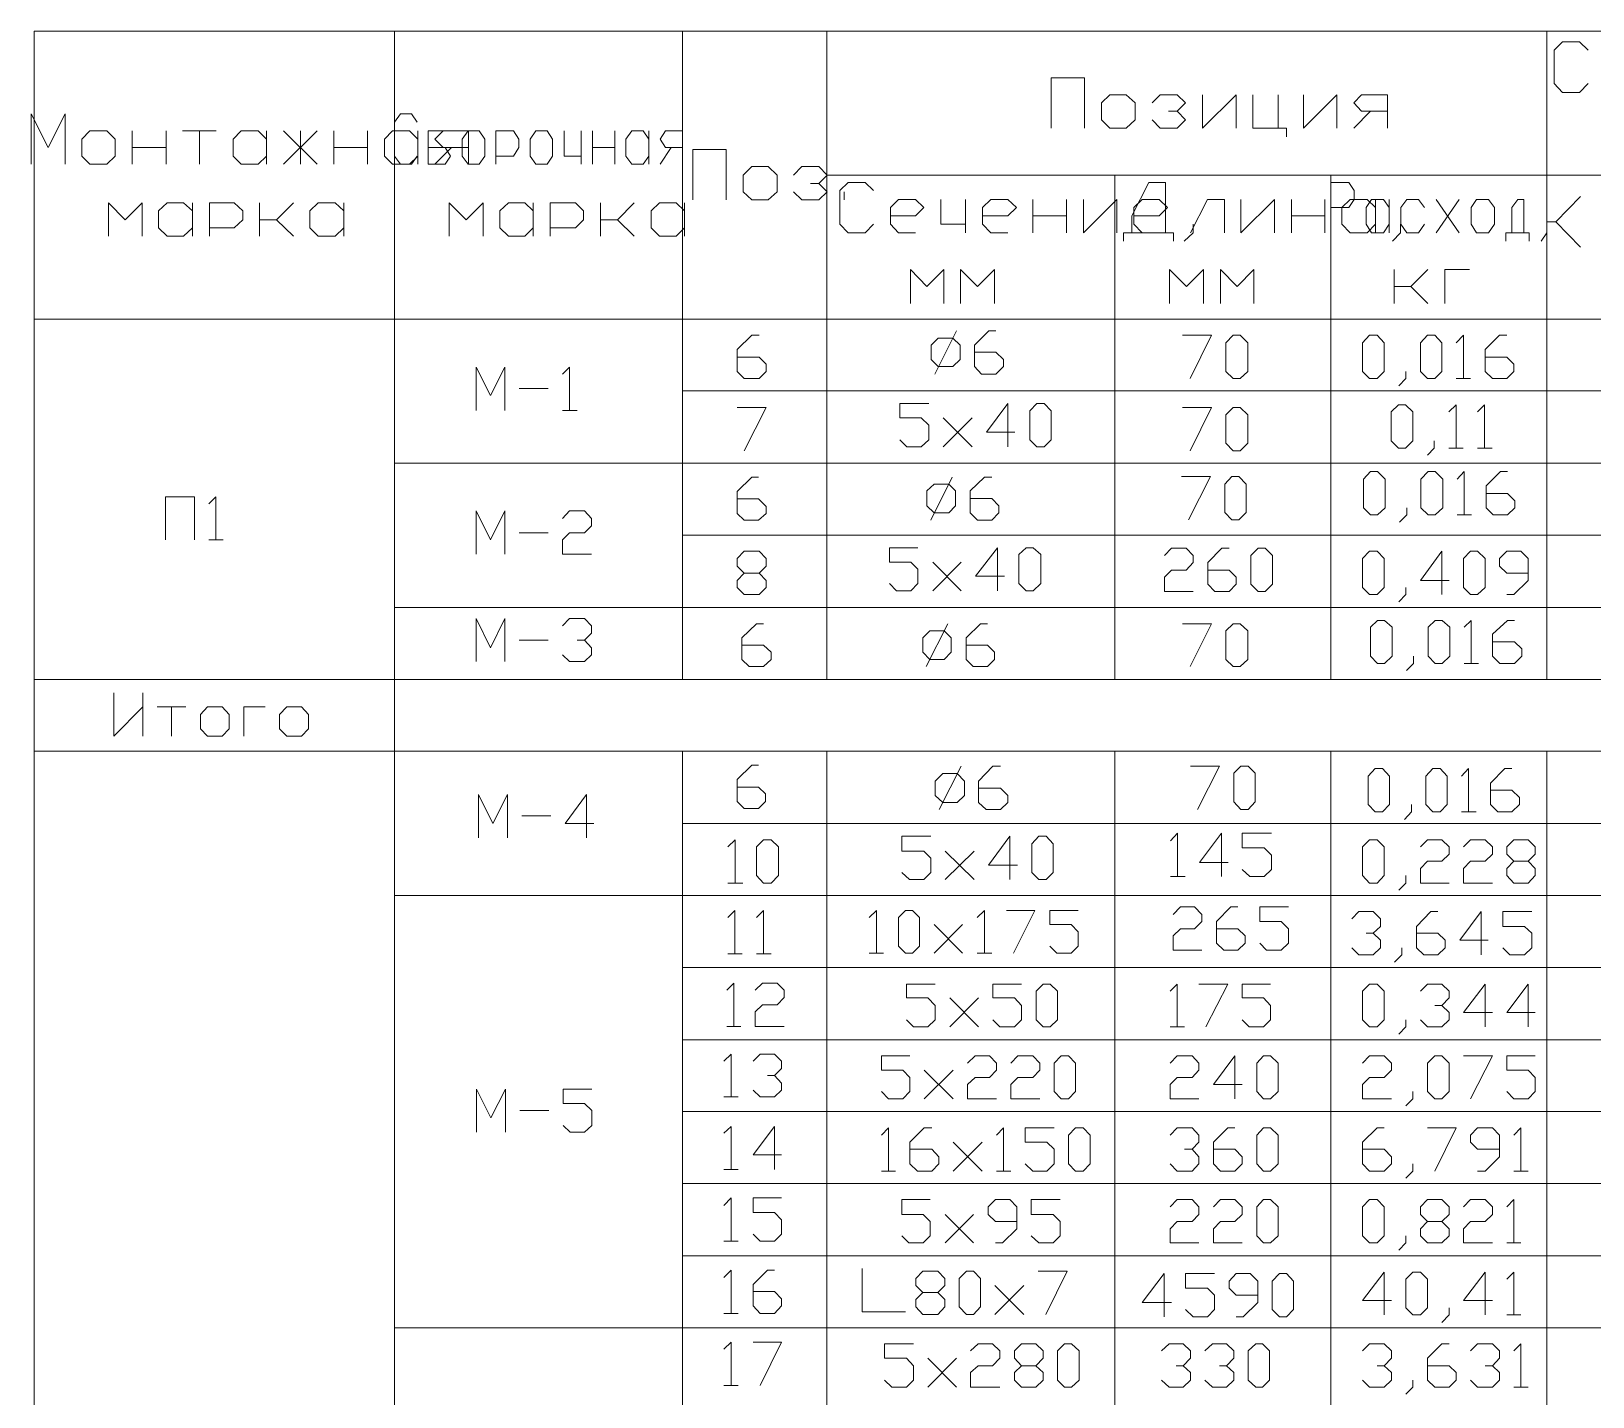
# Model space of a CAD drawing. Header units: millimetres. Extents: x -258556 to -95372, y 16759 to 83874.
# Drawn here: x -128348.5 to -128240.5, y 41620.8 to 41715.2 of the extents above; entities that cross this region are included whole.
import ezdxf

# ---------------------------------------------------------------- set-up
doc = ezdxf.new("R2010")
doc.units = ezdxf.units.MM
doc.header["$LTSCALE"] = 0.5

msp = doc.modelspace()

# ---------------------------------------------------------------- linework, layer by layer
at = {"color": 7, "linetype": 'Continuous', "lineweight": 18, "true_color": 0x000007}
for points in [[(-128348.34, 41715.219), (-128158.963, 41715.219), (-128158.963, 41715.219)], [(-128348.34, 41715.219), (-128348.34, 41525.877), (-128348.34, 41525.877)], [(-128323.42, 41715.219), (-128323.42, 41525.877), (-128323.42, 41525.877)], [(-128303.491, 41715.219), (-128303.491, 41670.37), (-128303.491, 41670.37)], [(-128293.509, 41715.219), (-128293.509, 41670.37), (-128293.509, 41670.37)], [(-128243.704, 41715.219), (-128243.704, 41670.37), (-128243.704, 41670.37)], [(-128293.509, 41705.272), (-128183.883, 41705.272), (-128183.883, 41705.272)], [(-128273.58, 41705.272), (-128273.58, 41670.37), (-128273.58, 41670.37)], [(-128258.642, 41705.272), (-128258.642, 41670.37), (-128258.642, 41670.37)], [(-128348.34, 41695.29), (-128158.963, 41695.29), (-128158.963, 41695.29)], [(-128303.491, 41690.334), (-128213.794, 41690.334), (-128213.794, 41690.334)], [(-128323.42, 41685.343), (-128158.963, 41685.343), (-128158.963, 41685.343)], [(-128303.491, 41680.352), (-128213.794, 41680.352), (-128213.794, 41680.352)], [(-128323.42, 41675.361), (-128158.963, 41675.361), (-128158.963, 41675.361)], [(-128348.34, 41670.37), (-128158.963, 41670.37), (-128158.963, 41670.37)], [(-128348.34, 41665.414), (-128158.963, 41665.414), (-128158.963, 41665.414)], [(-128303.491, 41665.414), (-128303.491, 41530.868), (-128303.491, 41530.868)], [(-128293.509, 41665.414), (-128293.509, 41530.868), (-128293.509, 41530.868)], [(-128273.58, 41665.414), (-128273.58, 41530.868), (-128273.58, 41530.868)], [(-128258.642, 41665.414), (-128258.642, 41530.868), (-128258.642, 41530.868)], [(-128243.704, 41665.414), (-128243.704, 41530.868), (-128243.704, 41530.868)], [(-128303.491, 41660.423), (-128213.794, 41660.423), (-128213.794, 41660.423)], [(-128323.42, 41655.432), (-128158.963, 41655.432), (-128158.963, 41655.432)], [(-128303.491, 41650.441), (-128213.794, 41650.441), (-128213.794, 41650.441)], [(-128303.491, 41645.451), (-128213.794, 41645.451), (-128213.794, 41645.451)], [(-128303.491, 41640.494), (-128213.794, 41640.494), (-128213.794, 41640.494)], [(-128303.491, 41635.503), (-128213.794, 41635.503), (-128213.794, 41635.503)], [(-128303.491, 41630.513), (-128213.794, 41630.513), (-128213.794, 41630.513)], [(-128323.42, 41625.522), (-128158.963, 41625.522), (-128158.963, 41625.522)]]:
    msp.add_lwpolyline(points, dxfattribs=at)
at = {"color": 7, "linetype": 'Continuous', "lineweight": 5, "true_color": 0x000007}
for points in [[(-128240.847, 41711.605), (-128241.432, 41710.985), (-128242.603, 41710.985), (-128243.188, 41711.605), (-128243.188, 41713.911), (-128242.603, 41714.496), (-128241.432, 41714.496), (-128240.847, 41713.911)], [(-128277.986, 41708.507), (-128277.986, 41711.984), (-128275.68, 41711.984), (-128275.68, 41708.507)], [(-128270.999, 41710.263), (-128270.448, 41710.813), (-128269.278, 41710.813), (-128268.693, 41710.263), (-128269.278, 41709.678), (-128269.863, 41709.678), (-128269.278, 41709.678), (-128268.693, 41709.092), (-128269.278, 41708.507), (-128270.448, 41708.507), (-128270.999, 41709.092)], [(-128267.523, 41710.813), (-128267.523, 41708.507), (-128265.182, 41710.813), (-128265.182, 41708.507)], [(-128264.046, 41710.813), (-128264.046, 41708.507), (-128262.291, 41708.507), (-128262.291, 41710.813), (-128262.291, 41708.507), (-128261.706, 41708.507), (-128261.706, 41707.922)], [(-128260.535, 41710.813), (-128260.535, 41708.507), (-128258.229, 41710.813), (-128258.229, 41708.507)], [(-128257.059, 41708.507), (-128255.889, 41709.678), (-128256.508, 41709.678), (-128257.059, 41710.263), (-128256.508, 41710.813), (-128254.718, 41710.813), (-128254.718, 41709.678), (-128255.889, 41709.678), (-128254.718, 41709.678), (-128254.718, 41708.507)], [(-128348.546, 41706.029), (-128348.546, 41709.505), (-128347.376, 41707.165), (-128346.206, 41709.505), (-128346.206, 41706.029)], [(-128321.837, 41706.58), (-128322.25, 41706.029), (-128323.007, 41706.029), (-128323.42, 41706.58), (-128323.42, 41708.92), (-128323.007, 41709.505), (-128322.25, 41709.505), (-128321.837, 41708.92)], [(-128341.559, 41706.029), (-128341.559, 41708.335), (-128341.559, 41707.165), (-128339.218, 41707.165), (-128339.218, 41708.335), (-128339.218, 41706.029)], [(-128336.912, 41706.029), (-128336.912, 41708.335), (-128338.083, 41708.335), (-128335.742, 41708.335)], [(-128331.095, 41706.029), (-128328.755, 41708.335), (-128328.755, 41708.335)], [(-128331.095, 41708.335), (-128328.755, 41706.029), (-128328.755, 41706.029)], [(-128329.925, 41706.029), (-128329.925, 41708.335), (-128329.925, 41708.335)], [(-128327.619, 41706.029), (-128327.619, 41708.335), (-128327.619, 41707.165), (-128325.279, 41707.165), (-128325.279, 41708.335), (-128325.279, 41706.029)], [(-128319.909, 41708.335), (-128321.079, 41708.335), (-128321.079, 41706.029), (-128319.909, 41706.029), (-128319.53, 41706.58), (-128319.909, 41707.165), (-128321.079, 41707.165)], [(-128320.632, 41706.029), (-128319.462, 41707.165), (-128320.047, 41707.165), (-128320.632, 41707.75), (-128320.047, 41708.335), (-128318.291, 41708.335), (-128318.291, 41707.165), (-128319.462, 41707.165), (-128318.291, 41707.165), (-128318.291, 41706.029)], [(-128316.398, 41706.029), (-128316.398, 41708.335), (-128315.194, 41708.335), (-128314.815, 41707.75), (-128314.815, 41707.165), (-128315.194, 41706.58), (-128316.398, 41706.58)], [(-128311.683, 41708.335), (-128311.683, 41706.58), (-128310.513, 41706.58), (-128310.513, 41708.335), (-128310.513, 41706.029)], [(-128309.721, 41706.029), (-128309.721, 41708.335), (-128309.721, 41707.165), (-128308.172, 41707.165), (-128308.172, 41708.335), (-128308.172, 41706.029)], [(-128305.04, 41706.029), (-128304.283, 41707.165), (-128304.661, 41707.165), (-128305.04, 41707.75), (-128304.661, 41708.335), (-128303.491, 41708.335), (-128303.491, 41707.165), (-128304.283, 41707.165), (-128303.491, 41707.165), (-128303.491, 41706.029)], [(-128302.768, 41703.551), (-128302.768, 41707.027), (-128300.462, 41707.027), (-128300.462, 41703.551)], [(-128295.815, 41705.272), (-128295.23, 41705.857), (-128294.06, 41705.857), (-128293.475, 41705.272), (-128294.06, 41704.687), (-128294.645, 41704.687), (-128294.06, 41704.687), (-128293.475, 41704.102), (-128294.06, 41703.551), (-128295.23, 41703.551), (-128295.815, 41704.102)], [(-128290.274, 41701.864), (-128290.859, 41701.279), (-128292.029, 41701.279), (-128292.614, 41701.864), (-128292.614, 41704.205), (-128292.029, 41704.756), (-128290.859, 41704.756), (-128290.274, 41704.205)], [(-128272.995, 41700.694), (-128272.995, 41701.279), (-128270.07, 41701.279), (-128270.07, 41704.756), (-128271.24, 41704.756), (-128272.41, 41702.449), (-128272.41, 41701.279), (-128269.519, 41701.279), (-128269.519, 41700.694)], [(-128258.642, 41701.279), (-128258.642, 41704.756), (-128257.403, 41704.756), (-128257.025, 41704.205), (-128257.025, 41703.585), (-128257.403, 41703.035), (-128258.642, 41703.035)], [(-128292.305, 41703.551), (-128292.305, 41704.102), (-128292.305, 41704.102)], [(-128289.104, 41702.449), (-128287.383, 41702.449), (-128286.797, 41703.035), (-128287.383, 41703.585), (-128288.553, 41703.585), (-128289.104, 41703.035), (-128289.104, 41701.864), (-128288.553, 41701.279), (-128287.383, 41701.279)], [(-128285.627, 41703.585), (-128285.627, 41701.864), (-128283.906, 41701.864), (-128283.906, 41703.585), (-128283.906, 41701.279)], [(-128282.736, 41702.449), (-128280.981, 41702.449), (-128280.395, 41703.035), (-128280.981, 41703.585), (-128282.151, 41703.585), (-128282.736, 41703.035), (-128282.736, 41701.864), (-128282.151, 41701.279), (-128280.981, 41701.279)], [(-128279.26, 41701.279), (-128279.26, 41703.585), (-128279.26, 41702.449), (-128276.919, 41702.449), (-128276.919, 41703.585), (-128276.919, 41701.279)], [(-128275.749, 41703.585), (-128275.749, 41701.279), (-128273.443, 41703.585), (-128273.443, 41701.279)], [(-128272.272, 41702.449), (-128270.517, 41702.449), (-128269.932, 41703.035), (-128270.517, 41703.585), (-128271.687, 41703.585), (-128272.272, 41703.035), (-128272.272, 41701.864), (-128271.687, 41701.279), (-128270.517, 41701.279)], [(-128268.349, 41701.279), (-128267.178, 41703.585), (-128266.008, 41703.585), (-128266.008, 41701.279)], [(-128264.872, 41703.585), (-128264.872, 41701.279), (-128262.532, 41703.585), (-128262.532, 41701.279)], [(-128261.361, 41701.279), (-128261.361, 41703.585), (-128261.361, 41702.449), (-128259.055, 41702.449), (-128259.055, 41703.585), (-128259.055, 41701.279)], [(-128252.171, 41701.864), (-128252.584, 41701.279), (-128253.376, 41701.279), (-128253.789, 41701.864), (-128253.789, 41703.035), (-128253.376, 41703.585), (-128252.584, 41703.585), (-128252.171, 41703.035)], [(-128251.345, 41701.279), (-128249.762, 41703.585), (-128249.762, 41703.585)], [(-128251.345, 41703.585), (-128249.762, 41701.279), (-128249.762, 41701.279)], [(-128246.527, 41700.694), (-128246.527, 41701.279), (-128246.114, 41701.279), (-128246.114, 41703.035), (-128245.701, 41703.585), (-128245.287, 41703.585), (-128245.287, 41701.279), (-128246.114, 41701.279), (-128244.909, 41701.279), (-128244.909, 41700.694)], [(-128243.704, 41700.281), (-128243.704, 41703.792), (-128243.704, 41703.792)], [(-128241.364, 41703.792), (-128243.085, 41702.036), (-128243.704, 41702.036)], [(-128343.211, 41701.038), (-128343.211, 41703.344), (-128342.041, 41702.174), (-128340.871, 41703.344), (-128340.871, 41701.038)], [(-128336.224, 41701.038), (-128336.224, 41703.344), (-128334.503, 41703.344), (-128333.918, 41702.794), (-128333.918, 41702.174), (-128334.503, 41701.623), (-128336.224, 41701.623)], [(-128332.748, 41701.038), (-128332.748, 41703.344), (-128332.748, 41702.174), (-128331.577, 41702.174), (-128330.407, 41703.344), (-128331.577, 41702.174), (-128330.407, 41701.038)], [(-128319.634, 41701.038), (-128319.634, 41703.344), (-128318.463, 41702.174), (-128317.293, 41703.344), (-128317.293, 41701.038)], [(-128312.647, 41701.038), (-128312.647, 41703.344), (-128310.891, 41703.344), (-128310.34, 41702.794), (-128310.34, 41702.174), (-128310.891, 41701.623), (-128312.647, 41701.623)], [(-128309.17, 41701.038), (-128309.17, 41703.344), (-128309.17, 41702.174), (-128308, 41702.174), (-128306.83, 41703.344), (-128308, 41702.174), (-128306.83, 41701.038)], [(-128268.176, 41701.864), (-128268.176, 41701.279), (-128268.796, 41700.694)], [(-128253.824, 41701.864), (-128253.824, 41701.279), (-128254.374, 41700.694)], [(-128243.704, 41701.864), (-128243.704, 41701.279), (-128244.083, 41700.694)], [(-128243.085, 41702.036), (-128241.364, 41700.281), (-128241.364, 41700.281)], [(-128287.727, 41696.392), (-128287.727, 41698.732), (-128286.591, 41697.562), (-128285.421, 41698.732), (-128285.421, 41696.392)], [(-128284.25, 41696.392), (-128284.25, 41698.732), (-128283.08, 41697.562), (-128281.91, 41698.732), (-128281.91, 41696.392)], [(-128269.794, 41696.392), (-128269.794, 41698.732), (-128268.624, 41697.562), (-128267.454, 41698.732), (-128267.454, 41696.392)], [(-128266.283, 41696.392), (-128266.283, 41698.732), (-128265.113, 41697.562), (-128263.977, 41698.732), (-128263.977, 41696.392)], [(-128254.271, 41696.392), (-128254.271, 41698.732), (-128254.271, 41697.562), (-128253.101, 41697.562), (-128251.93, 41698.732), (-128253.101, 41697.562), (-128251.93, 41696.392)], [(-128250.76, 41696.392), (-128250.76, 41698.732), (-128249.039, 41698.732)], [(-128299.705, 41692.674), (-128298.19, 41692.674), (-128297.708, 41692.192), (-128297.708, 41691.676), (-128298.19, 41691.194), (-128299.223, 41691.194), (-128299.705, 41691.676), (-128299.705, 41693.191), (-128298.707, 41694.189), (-128298.19, 41694.189)], [(-128286.04, 41691.504), (-128284.526, 41694.499), (-128284.526, 41694.499)], [(-128283.287, 41693.018), (-128281.807, 41693.018), (-128281.29, 41692.502), (-128281.29, 41692.02), (-128281.807, 41691.504), (-128282.805, 41691.504), (-128283.287, 41692.02), (-128283.287, 41693.5), (-128282.289, 41694.499), (-128281.807, 41694.499)], [(-128268.899, 41694.189), (-128266.903, 41694.189), (-128268.383, 41691.194)], [(-128249.969, 41693.672), (-128249.452, 41694.189), (-128249.452, 41691.194)], [(-128247.972, 41692.674), (-128246.458, 41692.674), (-128245.976, 41692.192), (-128245.976, 41691.676), (-128246.458, 41691.194), (-128247.456, 41691.194), (-128247.972, 41691.676), (-128247.972, 41693.191), (-128246.974, 41694.189), (-128246.458, 41694.189)], [(-128317.775, 41688.991), (-128317.775, 41691.986), (-128316.777, 41690.024), (-128315.779, 41691.986), (-128315.779, 41688.991)], [(-128311.786, 41691.504), (-128311.304, 41691.986), (-128311.304, 41688.991)], [(-128253.445, 41691.676), (-128253.445, 41691.194), (-128253.927, 41690.678)], [(-128314.781, 41690.506), (-128312.784, 41690.506), (-128312.784, 41690.506)], [(-128249.969, 41691.194), (-128248.97, 41691.194), (-128248.97, 41691.194)], [(-128288.45, 41686.961), (-128287.968, 41686.479), (-128286.97, 41686.479), (-128286.453, 41686.961), (-128286.453, 41687.959), (-128286.97, 41688.475), (-128288.45, 41688.475), (-128288.45, 41689.473), (-128286.453, 41689.473)], [(-128280.499, 41687.477), (-128282.461, 41687.477), (-128280.981, 41689.473), (-128280.981, 41686.479)], [(-128250.485, 41688.888), (-128249.969, 41689.37), (-128249.969, 41686.375)], [(-128248.489, 41688.888), (-128248.007, 41689.37), (-128248.007, 41686.375)], [(-128311.786, 41688.991), (-128310.788, 41688.991), (-128310.788, 41688.991)], [(-128299.705, 41689.198), (-128297.708, 41689.198), (-128299.223, 41686.203)], [(-128285.455, 41686.479), (-128283.459, 41688.475), (-128283.459, 41688.475)], [(-128285.455, 41688.475), (-128283.459, 41686.479), (-128283.459, 41686.479)], [(-128268.899, 41689.198), (-128266.903, 41689.198), (-128268.383, 41686.203)], [(-128251.483, 41686.892), (-128251.483, 41686.375), (-128251.965, 41685.894)], [(-128250.485, 41686.375), (-128249.487, 41686.375), (-128249.487, 41686.375)], [(-128248.489, 41686.375), (-128247.49, 41686.375), (-128247.49, 41686.375)], [(-128299.705, 41682.865), (-128298.225, 41682.865), (-128297.708, 41682.348), (-128297.708, 41681.867), (-128298.225, 41681.385), (-128299.223, 41681.385), (-128299.705, 41681.867), (-128299.705, 41683.381), (-128298.707, 41684.379), (-128298.225, 41684.379)], [(-128286.316, 41681.385), (-128284.836, 41684.379), (-128284.836, 41684.379)], [(-128283.596, 41682.899), (-128282.082, 41682.899), (-128281.6, 41682.383), (-128281.6, 41681.901), (-128282.082, 41681.385), (-128283.08, 41681.385), (-128283.596, 41681.901), (-128283.596, 41683.415), (-128282.598, 41684.379), (-128282.082, 41684.379)], [(-128268.968, 41684.414), (-128266.972, 41684.414), (-128268.486, 41681.419)], [(-128249.9, 41684.241), (-128249.418, 41684.758), (-128249.418, 41681.763)], [(-128247.903, 41683.243), (-128246.423, 41683.243), (-128245.907, 41682.727), (-128245.907, 41682.245), (-128246.423, 41681.763), (-128247.422, 41681.763), (-128247.903, 41682.245), (-128247.903, 41683.76), (-128246.905, 41684.758), (-128246.423, 41684.758)], [(-128339.253, 41680.042), (-128339.253, 41683.002), (-128337.257, 41683.002), (-128337.257, 41680.042)], [(-128336.258, 41682.52), (-128335.777, 41683.002), (-128335.777, 41680.042)], [(-128317.775, 41679.044), (-128317.775, 41682.039), (-128316.777, 41680.042), (-128315.779, 41682.039), (-128315.779, 41679.044)], [(-128311.786, 41681.522), (-128311.304, 41682.039), (-128310.272, 41682.039), (-128309.79, 41681.522), (-128309.79, 41681.006), (-128310.272, 41680.524), (-128311.304, 41680.524), (-128311.786, 41680.042), (-128311.786, 41679.044), (-128309.79, 41679.044)], [(-128253.376, 41682.245), (-128253.376, 41681.763), (-128253.892, 41681.247)], [(-128249.9, 41681.763), (-128248.902, 41681.763), (-128248.902, 41681.763)], [(-128336.258, 41680.042), (-128335.26, 41680.042), (-128335.26, 41680.042)], [(-128314.781, 41680.524), (-128312.784, 41680.524), (-128312.784, 41680.524)], [(-128298.19, 41677.736), (-128297.708, 41677.22), (-128297.708, 41676.738), (-128298.19, 41676.256), (-128299.223, 41676.256), (-128299.705, 41676.738), (-128299.705, 41677.22), (-128299.223, 41677.736), (-128298.19, 41677.736), (-128297.708, 41678.218), (-128297.708, 41678.734), (-128298.19, 41679.251), (-128299.223, 41679.251), (-128299.705, 41678.734), (-128299.705, 41678.218), (-128299.223, 41677.736)], [(-128289.172, 41677.013), (-128288.691, 41676.497), (-128287.692, 41676.497), (-128287.211, 41677.013), (-128287.211, 41678.012), (-128287.692, 41678.493), (-128289.172, 41678.493), (-128289.172, 41679.492), (-128287.211, 41679.492)], [(-128281.222, 41677.53), (-128283.218, 41677.53), (-128281.703, 41679.492), (-128281.703, 41676.497)], [(-128270.138, 41678.941), (-128269.657, 41679.457), (-128268.658, 41679.457), (-128268.176, 41678.941), (-128268.176, 41678.459), (-128268.658, 41677.943), (-128269.657, 41677.943), (-128270.138, 41677.461), (-128270.138, 41676.463), (-128268.176, 41676.463)], [(-128267.144, 41677.943), (-128265.664, 41677.943), (-128265.182, 41677.461), (-128265.182, 41676.979), (-128265.664, 41676.463), (-128266.662, 41676.463), (-128267.144, 41676.979), (-128267.144, 41678.459), (-128266.18, 41679.457), (-128265.664, 41679.457)], [(-128250.45, 41677.22), (-128252.447, 41677.22), (-128250.967, 41679.251), (-128250.967, 41676.256)], [(-128246.458, 41676.256), (-128245.976, 41676.256), (-128244.978, 41677.22), (-128244.978, 41678.734), (-128245.494, 41679.251), (-128246.458, 41679.251), (-128246.974, 41678.734), (-128246.974, 41678.218), (-128246.458, 41677.736), (-128244.978, 41677.736)], [(-128286.178, 41676.497), (-128284.216, 41678.493), (-128284.216, 41678.493)], [(-128286.178, 41678.493), (-128284.216, 41676.497), (-128284.216, 41676.497)], [(-128253.445, 41676.738), (-128253.445, 41676.256), (-128253.927, 41675.74)], [(-128317.775, 41671.609), (-128317.775, 41674.604), (-128316.777, 41672.573), (-128315.779, 41674.604), (-128315.779, 41671.609)], [(-128311.786, 41674.088), (-128311.304, 41674.604), (-128310.272, 41674.604), (-128309.79, 41674.088), (-128309.79, 41673.571), (-128310.272, 41673.09), (-128310.788, 41673.09)], [(-128299.395, 41672.745), (-128297.881, 41672.745), (-128297.364, 41672.263), (-128297.364, 41671.747), (-128297.881, 41671.265), (-128298.879, 41671.265), (-128299.395, 41671.747), (-128299.395, 41673.262), (-128298.362, 41674.225), (-128297.881, 41674.225)], [(-128286.625, 41671.265), (-128285.145, 41674.225), (-128285.145, 41674.225)], [(-128283.872, 41672.745), (-128282.392, 41672.745), (-128281.91, 41672.263), (-128281.91, 41671.747), (-128282.392, 41671.265), (-128283.39, 41671.265), (-128283.872, 41671.747), (-128283.872, 41673.262), (-128282.874, 41674.225), (-128282.392, 41674.225)], [(-128268.899, 41674.225), (-128266.903, 41674.225), (-128268.383, 41671.265)], [(-128249.418, 41673.984), (-128248.936, 41674.466), (-128248.936, 41671.472)], [(-128247.456, 41672.986), (-128245.941, 41672.986), (-128245.425, 41672.504), (-128245.425, 41671.988), (-128245.941, 41671.472), (-128246.94, 41671.472), (-128247.456, 41671.988), (-128247.456, 41673.503), (-128246.423, 41674.466), (-128245.941, 41674.466)], [(-128314.781, 41673.09), (-128312.784, 41673.09), (-128312.784, 41673.09)], [(-128310.272, 41673.09), (-128309.79, 41672.573), (-128309.79, 41672.091), (-128310.272, 41671.609), (-128311.304, 41671.609), (-128311.786, 41672.091)], [(-128252.929, 41671.988), (-128252.929, 41671.472), (-128253.411, 41670.99)], [(-128249.418, 41671.472), (-128248.42, 41671.472), (-128248.42, 41671.472)], [(-128342.833, 41669.441), (-128342.833, 41666.447), (-128340.836, 41668.477), (-128340.836, 41666.447), (-128340.836, 41669.441)], [(-128338.84, 41666.447), (-128338.84, 41668.477), (-128339.838, 41668.477), (-128337.842, 41668.477)], [(-128333.849, 41666.447), (-128333.849, 41668.477), (-128332.369, 41668.477)], [(-128299.705, 41662.936), (-128298.225, 41662.936), (-128297.743, 41662.454), (-128297.743, 41661.938), (-128298.225, 41661.456), (-128299.223, 41661.456), (-128299.705, 41661.938), (-128299.705, 41663.452), (-128298.707, 41664.45), (-128298.225, 41664.45)], [(-128285.73, 41661.387), (-128284.216, 41664.381), (-128284.216, 41664.381)], [(-128283.011, 41662.867), (-128281.497, 41662.867), (-128280.981, 41662.351), (-128280.981, 41661.869), (-128281.497, 41661.387), (-128282.495, 41661.387), (-128283.011, 41661.869), (-128283.011, 41663.349), (-128282.013, 41664.381), (-128281.497, 41664.381)], [(-128268.349, 41664.381), (-128266.352, 41664.381), (-128267.867, 41661.387)], [(-128249.59, 41663.693), (-128249.108, 41664.209), (-128249.108, 41661.215)], [(-128247.594, 41662.729), (-128246.114, 41662.729), (-128245.597, 41662.213), (-128245.597, 41661.731), (-128246.114, 41661.215), (-128247.077, 41661.215), (-128247.594, 41661.731), (-128247.594, 41663.211), (-128246.595, 41664.209), (-128246.114, 41664.209)], [(-128317.603, 41659.425), (-128317.603, 41662.419), (-128316.605, 41660.423), (-128315.607, 41662.419), (-128315.607, 41659.425)], [(-128309.618, 41660.423), (-128311.614, 41660.423), (-128310.134, 41662.419), (-128310.134, 41659.425)], [(-128253.066, 41661.731), (-128253.066, 41661.215), (-128253.548, 41660.698)], [(-128314.608, 41660.939), (-128312.612, 41660.939), (-128312.612, 41660.939)], [(-128249.59, 41661.215), (-128248.592, 41661.215), (-128248.592, 41661.215)], [(-128300.359, 41658.805), (-128299.842, 41659.287), (-128299.842, 41656.293)], [(-128288.312, 41657.016), (-128287.796, 41656.534), (-128286.797, 41656.534), (-128286.316, 41657.016), (-128286.316, 41658.014), (-128286.797, 41658.496), (-128288.312, 41658.496), (-128288.312, 41659.528), (-128286.316, 41659.528)], [(-128280.327, 41657.532), (-128282.323, 41657.532), (-128280.843, 41659.528), (-128280.843, 41656.534)], [(-128269.725, 41659.218), (-128269.244, 41659.735), (-128269.244, 41656.74)], [(-128265.733, 41657.704), (-128267.729, 41657.704), (-128266.215, 41659.735), (-128266.215, 41656.74)], [(-128264.769, 41657.222), (-128264.253, 41656.74), (-128263.255, 41656.74), (-128262.738, 41657.222), (-128262.738, 41658.22), (-128263.255, 41658.737), (-128264.769, 41658.737), (-128264.769, 41659.735), (-128262.738, 41659.735)], [(-128252.447, 41658.805), (-128251.965, 41659.287), (-128250.967, 41659.287), (-128250.45, 41658.805), (-128250.45, 41658.289), (-128250.967, 41657.807), (-128251.965, 41657.807), (-128252.447, 41657.291), (-128252.447, 41656.293), (-128250.45, 41656.293)], [(-128249.452, 41658.805), (-128248.97, 41659.287), (-128247.972, 41659.287), (-128247.456, 41658.805), (-128247.456, 41658.289), (-128247.972, 41657.807), (-128248.97, 41657.807), (-128249.452, 41657.291), (-128249.452, 41656.293), (-128247.456, 41656.293)], [(-128244.978, 41657.807), (-128244.496, 41657.291), (-128244.496, 41656.809), (-128244.978, 41656.293), (-128245.976, 41656.293), (-128246.458, 41656.809), (-128246.458, 41657.291), (-128245.976, 41657.807), (-128244.978, 41657.807), (-128244.496, 41658.289), (-128244.496, 41658.805), (-128244.978, 41659.287), (-128245.976, 41659.287), (-128246.458, 41658.805), (-128246.458, 41658.289), (-128245.976, 41657.807)], [(-128285.317, 41656.534), (-128283.321, 41658.496), (-128283.321, 41658.496)], [(-128285.317, 41658.496), (-128283.321, 41656.534), (-128283.321, 41656.534)], [(-128300.359, 41656.293), (-128299.326, 41656.293), (-128299.326, 41656.293)], [(-128269.725, 41656.74), (-128268.727, 41656.74), (-128268.727, 41656.74)], [(-128253.445, 41656.809), (-128253.445, 41656.293), (-128253.927, 41655.811)], [(-128300.359, 41653.918), (-128299.877, 41654.4), (-128299.877, 41651.405)], [(-128298.362, 41653.918), (-128297.881, 41654.4), (-128297.881, 41651.405)], [(-128290.584, 41653.918), (-128290.067, 41654.4), (-128290.067, 41651.44)], [(-128283.115, 41653.918), (-128282.598, 41654.4), (-128282.598, 41651.44)], [(-128281.084, 41654.4), (-128279.122, 41654.4), (-128280.602, 41651.44)], [(-128278.089, 41651.922), (-128277.607, 41651.44), (-128276.609, 41651.44), (-128276.127, 41651.922), (-128276.127, 41652.92), (-128276.609, 41653.436), (-128278.089, 41653.436), (-128278.089, 41654.4), (-128276.127, 41654.4)], [(-128269.553, 41654.124), (-128269.037, 41654.641), (-128268.073, 41654.641), (-128267.557, 41654.124), (-128267.557, 41653.642), (-128268.073, 41653.126), (-128269.037, 41653.126), (-128269.553, 41652.644), (-128269.553, 41651.646), (-128267.557, 41651.646)], [(-128266.559, 41653.126), (-128265.079, 41653.126), (-128264.562, 41652.644), (-128264.562, 41652.128), (-128265.079, 41651.646), (-128266.042, 41651.646), (-128266.559, 41652.128), (-128266.559, 41653.642), (-128265.561, 41654.641), (-128265.079, 41654.641)], [(-128263.564, 41652.128), (-128263.082, 41651.646), (-128262.084, 41651.646), (-128261.568, 41652.128), (-128261.568, 41653.126), (-128262.084, 41653.642), (-128263.564, 41653.642), (-128263.564, 41654.641), (-128261.568, 41654.641)], [(-128257.197, 41653.815), (-128256.715, 41654.331), (-128255.717, 41654.331), (-128255.2, 41653.815), (-128255.2, 41653.298), (-128255.717, 41652.816), (-128256.198, 41652.816)], [(-128252.722, 41652.816), (-128251.242, 41652.816), (-128250.726, 41652.335), (-128250.726, 41651.818), (-128251.242, 41651.336), (-128252.206, 41651.336), (-128252.722, 41651.818), (-128252.722, 41653.298), (-128251.724, 41654.331), (-128251.242, 41654.331)], [(-128247.766, 41652.335), (-128249.728, 41652.335), (-128248.248, 41654.331), (-128248.248, 41651.336)], [(-128246.733, 41651.818), (-128246.251, 41651.336), (-128245.253, 41651.336), (-128244.737, 41651.818), (-128244.737, 41652.816), (-128245.253, 41653.298), (-128246.733, 41653.298), (-128246.733, 41654.331), (-128244.737, 41654.331)], [(-128286.075, 41651.44), (-128284.113, 41653.436), (-128284.113, 41653.436)], [(-128286.075, 41653.436), (-128284.113, 41651.44), (-128284.113, 41651.44)], [(-128255.717, 41652.816), (-128255.2, 41652.335), (-128255.2, 41651.818), (-128255.717, 41651.336), (-128256.715, 41651.336), (-128257.197, 41651.818)], [(-128253.72, 41651.818), (-128253.72, 41651.336), (-128254.237, 41650.82)], [(-128300.359, 41651.405), (-128299.361, 41651.405), (-128299.361, 41651.405)], [(-128298.362, 41651.405), (-128297.364, 41651.405), (-128297.364, 41651.405)], [(-128290.584, 41651.44), (-128289.585, 41651.44), (-128289.585, 41651.44)], [(-128283.115, 41651.44), (-128282.082, 41651.44), (-128282.082, 41651.44)], [(-128300.428, 41648.893), (-128299.946, 41649.374), (-128299.946, 41646.38)], [(-128298.466, 41648.893), (-128297.949, 41649.374), (-128296.951, 41649.374), (-128296.469, 41648.893), (-128296.469, 41648.376), (-128296.951, 41647.86), (-128297.949, 41647.86), (-128298.466, 41647.378), (-128298.466, 41646.38), (-128296.469, 41646.38)], [(-128288.002, 41646.827), (-128287.52, 41646.346), (-128286.522, 41646.346), (-128286.006, 41646.827), (-128286.006, 41647.826), (-128286.522, 41648.342), (-128288.002, 41648.342), (-128288.002, 41649.306), (-128286.006, 41649.306)], [(-128285.008, 41646.346), (-128283.011, 41648.342), (-128283.011, 41648.342)], [(-128285.008, 41648.342), (-128283.011, 41646.346), (-128283.011, 41646.346)], [(-128282.013, 41646.827), (-128281.531, 41646.346), (-128280.533, 41646.346), (-128280.051, 41646.827), (-128280.051, 41647.826), (-128280.533, 41648.342), (-128282.013, 41648.342), (-128282.013, 41649.306), (-128280.051, 41649.306)], [(-128269.76, 41648.824), (-128269.278, 41649.306), (-128269.278, 41646.346)], [(-128267.763, 41649.306), (-128265.767, 41649.306), (-128267.282, 41646.346)], [(-128264.769, 41646.827), (-128264.287, 41646.346), (-128263.289, 41646.346), (-128262.807, 41646.827), (-128262.807, 41647.826), (-128263.289, 41648.342), (-128264.769, 41648.342), (-128264.769, 41649.306), (-128262.807, 41649.306)], [(-128252.447, 41648.824), (-128251.965, 41649.306), (-128250.967, 41649.306), (-128250.45, 41648.824), (-128250.45, 41648.342), (-128250.967, 41647.826), (-128251.449, 41647.826)], [(-128247.456, 41647.344), (-128249.452, 41647.344), (-128247.972, 41649.306), (-128247.972, 41646.346)], [(-128244.496, 41647.344), (-128246.458, 41647.344), (-128244.978, 41649.306), (-128244.978, 41646.346)], [(-128250.967, 41647.826), (-128250.45, 41647.344), (-128250.45, 41646.827), (-128250.967, 41646.346), (-128251.965, 41646.346), (-128252.447, 41646.827)], [(-128300.428, 41646.38), (-128299.464, 41646.38), (-128299.464, 41646.38)], [(-128269.76, 41646.346), (-128268.762, 41646.346), (-128268.762, 41646.346)], [(-128253.445, 41646.827), (-128253.445, 41646.346), (-128253.927, 41645.829)], [(-128300.634, 41643.971), (-128300.118, 41644.452), (-128300.118, 41641.492)], [(-128298.603, 41643.971), (-128298.122, 41644.452), (-128297.123, 41644.452), (-128296.641, 41643.971), (-128296.641, 41643.454), (-128297.123, 41642.972), (-128297.605, 41642.972)], [(-128289.723, 41641.871), (-128289.241, 41641.355), (-128288.243, 41641.355), (-128287.761, 41641.871), (-128287.761, 41642.835), (-128288.243, 41643.351), (-128289.723, 41643.351), (-128289.723, 41644.349), (-128287.761, 41644.349)], [(-128283.769, 41643.833), (-128283.252, 41644.349), (-128282.254, 41644.349), (-128281.772, 41643.833), (-128281.772, 41643.351), (-128282.254, 41642.835), (-128283.252, 41642.835), (-128283.769, 41642.353), (-128283.769, 41641.355), (-128281.772, 41641.355)], [(-128280.774, 41643.833), (-128280.292, 41644.349), (-128279.26, 41644.349), (-128278.778, 41643.833), (-128278.778, 41643.351), (-128279.26, 41642.835), (-128280.292, 41642.835), (-128280.774, 41642.353), (-128280.774, 41641.355), (-128278.778, 41641.355)], [(-128269.76, 41643.833), (-128269.278, 41644.349), (-128268.245, 41644.349), (-128267.763, 41643.833), (-128267.763, 41643.351), (-128268.245, 41642.835), (-128269.278, 41642.835), (-128269.76, 41642.353), (-128269.76, 41641.355), (-128267.763, 41641.355)], [(-128264.769, 41642.353), (-128266.765, 41642.353), (-128265.285, 41644.349), (-128265.285, 41641.355)], [(-128256.439, 41643.833), (-128255.958, 41644.349), (-128254.959, 41644.349), (-128254.443, 41643.833), (-128254.443, 41643.351), (-128254.959, 41642.835), (-128255.958, 41642.835), (-128256.439, 41642.353), (-128256.439, 41641.355), (-128254.443, 41641.355)], [(-128249.452, 41644.349), (-128247.456, 41644.349), (-128248.97, 41641.355)], [(-128246.458, 41641.871), (-128245.976, 41641.355), (-128244.978, 41641.355), (-128244.496, 41641.871), (-128244.496, 41642.835), (-128244.978, 41643.351), (-128246.458, 41643.351), (-128246.458, 41644.349), (-128244.496, 41644.349)], [(-128297.123, 41642.972), (-128296.641, 41642.456), (-128296.641, 41641.974), (-128297.123, 41641.492), (-128298.122, 41641.492), (-128298.603, 41641.974)], [(-128286.763, 41641.355), (-128284.767, 41643.351), (-128284.767, 41643.351)], [(-128286.763, 41643.351), (-128284.767, 41641.355), (-128284.767, 41641.355)], [(-128317.741, 41639.049), (-128317.741, 41642.043), (-128316.743, 41640.047), (-128315.744, 41642.043), (-128315.744, 41639.049)], [(-128311.752, 41639.53), (-128311.27, 41639.049), (-128310.272, 41639.049), (-128309.755, 41639.53), (-128309.755, 41640.563), (-128310.272, 41641.045), (-128311.752, 41641.045), (-128311.752, 41642.043), (-128309.755, 41642.043)], [(-128252.963, 41641.871), (-128252.963, 41641.355), (-128253.445, 41640.873)], [(-128300.634, 41641.492), (-128299.636, 41641.492), (-128299.636, 41641.492)], [(-128314.746, 41640.563), (-128312.75, 41640.563), (-128312.75, 41640.563)], [(-128300.634, 41638.98), (-128300.118, 41639.462), (-128300.118, 41636.467)], [(-128296.641, 41637.5), (-128298.603, 41637.5), (-128297.123, 41639.462), (-128297.123, 41636.467)], [(-128289.723, 41638.842), (-128289.241, 41639.358), (-128289.241, 41636.364)], [(-128287.761, 41637.878), (-128286.247, 41637.878), (-128285.765, 41637.362), (-128285.765, 41636.88), (-128286.247, 41636.364), (-128287.245, 41636.364), (-128287.761, 41636.88), (-128287.761, 41638.36), (-128286.763, 41639.358), (-128286.247, 41639.358)], [(-128281.772, 41638.842), (-128281.29, 41639.358), (-128281.29, 41636.364)], [(-128279.776, 41636.88), (-128279.26, 41636.364), (-128278.296, 41636.364), (-128277.78, 41636.88), (-128277.78, 41637.878), (-128278.296, 41638.36), (-128279.776, 41638.36), (-128279.776, 41639.358), (-128277.78, 41639.358)], [(-128269.76, 41638.842), (-128269.278, 41639.358), (-128268.245, 41639.358), (-128267.763, 41638.842), (-128267.763, 41638.36), (-128268.245, 41637.878), (-128268.762, 41637.878)], [(-128266.765, 41637.878), (-128265.285, 41637.878), (-128264.769, 41637.362), (-128264.769, 41636.88), (-128265.285, 41636.364), (-128266.283, 41636.364), (-128266.765, 41636.88), (-128266.765, 41638.36), (-128265.767, 41639.358), (-128265.285, 41639.358)], [(-128256.439, 41637.878), (-128254.959, 41637.878), (-128254.443, 41637.362), (-128254.443, 41636.88), (-128254.959, 41636.364), (-128255.958, 41636.364), (-128256.439, 41636.88), (-128256.439, 41638.36), (-128255.441, 41639.358), (-128254.959, 41639.358)], [(-128251.965, 41639.358), (-128249.969, 41639.358), (-128251.449, 41636.364)], [(-128248.489, 41636.364), (-128247.972, 41636.364), (-128246.974, 41637.362), (-128246.974, 41638.842), (-128247.456, 41639.358), (-128248.489, 41639.358), (-128248.97, 41638.842), (-128248.97, 41638.36), (-128248.489, 41637.878), (-128246.974, 41637.878)], [(-128245.976, 41638.842), (-128245.494, 41639.358), (-128245.494, 41636.364)], [(-128284.767, 41636.364), (-128282.77, 41638.36), (-128282.77, 41638.36)], [(-128284.767, 41638.36), (-128282.77, 41636.364), (-128282.77, 41636.364)], [(-128268.245, 41637.878), (-128267.763, 41637.362), (-128267.763, 41636.88), (-128268.245, 41636.364), (-128269.278, 41636.364), (-128269.76, 41636.88)], [(-128300.634, 41636.467), (-128299.636, 41636.467), (-128299.636, 41636.467)], [(-128252.963, 41636.88), (-128252.963, 41636.364), (-128253.445, 41635.882)], [(-128289.723, 41636.364), (-128288.759, 41636.364), (-128288.759, 41636.364)], [(-128281.772, 41636.364), (-128280.774, 41636.364), (-128280.774, 41636.364)], [(-128245.976, 41636.364), (-128244.978, 41636.364), (-128244.978, 41636.364)], [(-128300.634, 41633.989), (-128300.118, 41634.505), (-128300.118, 41631.511)], [(-128298.603, 41631.993), (-128298.122, 41631.511), (-128297.123, 41631.511), (-128296.641, 41631.993), (-128296.641, 41632.991), (-128297.123, 41633.507), (-128298.603, 41633.507), (-128298.603, 41634.505), (-128296.641, 41634.505)], [(-128288.312, 41631.889), (-128287.83, 41631.407), (-128286.832, 41631.407), (-128286.35, 41631.889), (-128286.35, 41632.887), (-128286.832, 41633.369), (-128288.312, 41633.369), (-128288.312, 41634.402), (-128286.35, 41634.402)], [(-128281.841, 41631.407), (-128281.359, 41631.407), (-128280.361, 41632.371), (-128280.361, 41633.886), (-128280.843, 41634.402), (-128281.841, 41634.402), (-128282.357, 41633.886), (-128282.357, 41633.369), (-128281.841, 41632.887), (-128280.361, 41632.887)], [(-128279.363, 41631.889), (-128278.847, 41631.407), (-128277.848, 41631.407), (-128277.367, 41631.889), (-128277.367, 41632.887), (-128277.848, 41633.369), (-128279.363, 41633.369), (-128279.363, 41634.402), (-128277.367, 41634.402)], [(-128269.76, 41633.886), (-128269.278, 41634.402), (-128268.245, 41634.402), (-128267.763, 41633.886), (-128267.763, 41633.369), (-128268.245, 41632.887), (-128269.278, 41632.887), (-128269.76, 41632.371), (-128269.76, 41631.407), (-128267.763, 41631.407)], [(-128266.765, 41633.886), (-128266.283, 41634.402), (-128265.285, 41634.402), (-128264.769, 41633.886), (-128264.769, 41633.369), (-128265.285, 41632.887), (-128266.283, 41632.887), (-128266.765, 41632.371), (-128266.765, 41631.407), (-128264.769, 41631.407)], [(-128250.967, 41632.887), (-128250.45, 41632.371), (-128250.45, 41631.889), (-128250.967, 41631.407), (-128251.965, 41631.407), (-128252.447, 41631.889), (-128252.447, 41632.371), (-128251.965, 41632.887), (-128250.967, 41632.887), (-128250.45, 41633.369), (-128250.45, 41633.886), (-128250.967, 41634.402), (-128251.965, 41634.402), (-128252.447, 41633.886), (-128252.447, 41633.369), (-128251.965, 41632.887)], [(-128249.452, 41633.886), (-128248.97, 41634.402), (-128247.972, 41634.402), (-128247.456, 41633.886), (-128247.456, 41633.369), (-128247.972, 41632.887), (-128248.97, 41632.887), (-128249.452, 41632.371), (-128249.452, 41631.407), (-128247.456, 41631.407)], [(-128246.458, 41633.886), (-128245.976, 41634.402), (-128245.976, 41631.407)], [(-128285.317, 41631.407), (-128283.356, 41633.369), (-128283.356, 41633.369)], [(-128285.317, 41633.369), (-128283.356, 41631.407), (-128283.356, 41631.407)], [(-128300.634, 41631.511), (-128299.636, 41631.511), (-128299.636, 41631.511)], [(-128253.445, 41631.889), (-128253.445, 41631.407), (-128253.927, 41630.891)], [(-128246.458, 41631.407), (-128245.494, 41631.407), (-128245.494, 41631.407)], [(-128300.634, 41628.998), (-128300.118, 41629.514), (-128300.118, 41626.52)], [(-128298.603, 41628.034), (-128297.123, 41628.034), (-128296.641, 41627.518), (-128296.641, 41627.036), (-128297.123, 41626.52), (-128298.122, 41626.52), (-128298.603, 41627.036), (-128298.603, 41628.516), (-128297.605, 41629.514), (-128297.123, 41629.514)], [(-128291.066, 41629.618), (-128291.066, 41626.623), (-128288.071, 41626.623)], [(-128285.834, 41627.965), (-128285.352, 41627.484), (-128285.352, 41626.967), (-128285.834, 41626.451), (-128286.866, 41626.451), (-128287.348, 41626.967), (-128287.348, 41627.484), (-128286.866, 41627.965), (-128285.834, 41627.965), (-128285.352, 41628.447), (-128285.352, 41628.929), (-128285.834, 41629.446), (-128286.866, 41629.446), (-128287.348, 41628.929), (-128287.348, 41628.447), (-128286.866, 41627.965)], [(-128278.881, 41629.446), (-128276.885, 41629.446), (-128278.365, 41626.451)], [(-128269.657, 41627.277), (-128271.687, 41627.277), (-128270.173, 41629.273), (-128270.173, 41626.279)], [(-128268.693, 41626.795), (-128268.176, 41626.279), (-128267.178, 41626.279), (-128266.696, 41626.795), (-128266.696, 41627.793), (-128267.178, 41628.275), (-128268.693, 41628.275), (-128268.693, 41629.273), (-128266.696, 41629.273)], [(-128265.182, 41626.279), (-128264.7, 41626.279), (-128263.702, 41627.277), (-128263.702, 41628.757), (-128264.218, 41629.273), (-128265.182, 41629.273), (-128265.664, 41628.757), (-128265.664, 41628.275), (-128265.182, 41627.793), (-128263.702, 41627.793)], [(-128254.443, 41627.415), (-128256.439, 41627.415), (-128254.959, 41629.377), (-128254.959, 41626.417)], [(-128247.456, 41627.415), (-128249.452, 41627.415), (-128247.972, 41629.377), (-128247.972, 41626.417)], [(-128246.458, 41628.895), (-128245.976, 41629.377), (-128245.976, 41626.417)], [(-128281.875, 41626.451), (-128279.879, 41628.447), (-128279.879, 41628.447)], [(-128281.875, 41628.447), (-128279.879, 41626.451), (-128279.879, 41626.451)], [(-128250.45, 41626.898), (-128250.45, 41626.417), (-128250.967, 41625.9)], [(-128300.634, 41626.52), (-128299.636, 41626.52), (-128299.636, 41626.52)], [(-128246.458, 41626.417), (-128245.494, 41626.417), (-128245.494, 41626.417)], [(-128300.634, 41624.042), (-128300.118, 41624.524), (-128300.118, 41621.529)], [(-128298.603, 41624.524), (-128296.641, 41624.524), (-128298.122, 41621.529)], [(-128289.517, 41621.908), (-128289, 41621.426), (-128288.002, 41621.426), (-128287.52, 41621.908), (-128287.52, 41622.906), (-128288.002, 41623.422), (-128289.517, 41623.422), (-128289.517, 41624.42), (-128287.52, 41624.42)], [(-128286.522, 41621.426), (-128284.526, 41623.422), (-128284.526, 41623.422)], [(-128286.522, 41623.422), (-128284.526, 41621.426), (-128284.526, 41621.426)], [(-128283.562, 41623.938), (-128283.046, 41624.42), (-128282.048, 41624.42), (-128281.531, 41623.938), (-128281.531, 41623.422), (-128282.048, 41622.906), (-128283.046, 41622.906), (-128283.562, 41622.424), (-128283.562, 41621.426), (-128281.531, 41621.426)], [(-128279.053, 41622.906), (-128278.537, 41622.424), (-128278.537, 41621.908), (-128279.053, 41621.426), (-128280.051, 41621.426), (-128280.533, 41621.908), (-128280.533, 41622.424), (-128280.051, 41622.906), (-128279.053, 41622.906), (-128278.537, 41623.422), (-128278.537, 41623.938), (-128279.053, 41624.42), (-128280.051, 41624.42), (-128280.533, 41623.938), (-128280.533, 41623.422), (-128280.051, 41622.906)], [(-128270.345, 41623.938), (-128269.829, 41624.42), (-128268.865, 41624.42), (-128268.349, 41623.938), (-128268.349, 41623.422), (-128268.865, 41622.906), (-128269.347, 41622.906)], [(-128267.35, 41623.938), (-128266.834, 41624.42), (-128265.87, 41624.42), (-128265.354, 41623.938), (-128265.354, 41623.422), (-128265.87, 41622.906), (-128266.352, 41622.906)], [(-128256.439, 41623.938), (-128255.958, 41624.42), (-128254.959, 41624.42), (-128254.443, 41623.938), (-128254.443, 41623.422), (-128254.959, 41622.906), (-128255.441, 41622.906)], [(-128251.965, 41622.906), (-128250.45, 41622.906), (-128249.969, 41622.424), (-128249.969, 41621.908), (-128250.45, 41621.426), (-128251.449, 41621.426), (-128251.965, 41621.908), (-128251.965, 41623.422), (-128250.967, 41624.42), (-128250.45, 41624.42)], [(-128248.97, 41623.938), (-128248.489, 41624.42), (-128247.456, 41624.42), (-128246.974, 41623.938), (-128246.974, 41623.422), (-128247.456, 41622.906), (-128247.972, 41622.906)], [(-128245.976, 41623.938), (-128245.494, 41624.42), (-128245.494, 41621.426)], [(-128268.865, 41622.906), (-128268.349, 41622.424), (-128268.349, 41621.908), (-128268.865, 41621.426), (-128269.829, 41621.426), (-128270.345, 41621.908)], [(-128265.87, 41622.906), (-128265.354, 41622.424), (-128265.354, 41621.908), (-128265.87, 41621.426), (-128266.834, 41621.426), (-128267.35, 41621.908)], [(-128254.959, 41622.906), (-128254.443, 41622.424), (-128254.443, 41621.908), (-128254.959, 41621.426), (-128255.958, 41621.426), (-128256.439, 41621.908)], [(-128247.456, 41622.906), (-128246.974, 41622.424), (-128246.974, 41621.908), (-128247.456, 41621.426), (-128248.489, 41621.426), (-128248.97, 41621.908)], [(-128300.634, 41621.529), (-128299.636, 41621.529), (-128299.636, 41621.529)], [(-128252.963, 41621.908), (-128252.963, 41621.426), (-128253.445, 41620.944)], [(-128245.976, 41621.426), (-128244.978, 41621.426), (-128244.978, 41621.426)]]:
    msp.add_lwpolyline(points, dxfattribs=at)
for points in [[(-128274.51, 41709.092), (-128274.51, 41710.263), (-128273.925, 41710.813), (-128272.789, 41710.813), (-128272.169, 41710.263), (-128272.169, 41709.092), (-128272.789, 41708.507), (-128273.925, 41708.507)], [(-128345.035, 41706.58), (-128345.035, 41707.75), (-128344.485, 41708.335), (-128343.314, 41708.335), (-128342.729, 41707.75), (-128342.729, 41706.58), (-128343.314, 41706.029), (-128344.485, 41706.029)], [(-128334.572, 41706.58), (-128334.572, 41707.75), (-128334.021, 41708.335), (-128332.851, 41708.335), (-128332.266, 41707.75), (-128332.266, 41708.335), (-128332.266, 41706.029), (-128332.266, 41706.58), (-128332.851, 41706.029), (-128334.021, 41706.029)], [(-128324.108, 41706.58), (-128324.108, 41707.75), (-128323.558, 41708.335), (-128322.387, 41708.335), (-128321.802, 41707.75), (-128321.802, 41708.335), (-128321.802, 41706.029), (-128321.802, 41706.58), (-128322.387, 41706.029), (-128323.558, 41706.029)], [(-128318.739, 41706.58), (-128318.739, 41707.75), (-128318.326, 41708.335), (-128317.569, 41708.335), (-128317.156, 41707.75), (-128317.156, 41706.58), (-128317.569, 41706.029), (-128318.326, 41706.029)], [(-128314.023, 41706.58), (-128314.023, 41707.75), (-128313.645, 41708.335), (-128312.853, 41708.335), (-128312.474, 41707.75), (-128312.474, 41706.58), (-128312.853, 41706.029), (-128313.645, 41706.029)], [(-128307.415, 41706.58), (-128307.415, 41707.75), (-128307.002, 41708.335), (-128306.21, 41708.335), (-128305.832, 41707.75), (-128305.832, 41708.335), (-128305.832, 41706.029), (-128305.832, 41706.58), (-128306.21, 41706.029), (-128307.002, 41706.029)], [(-128299.292, 41704.102), (-128299.292, 41705.272), (-128298.707, 41705.857), (-128297.571, 41705.857), (-128296.951, 41705.272), (-128296.951, 41704.102), (-128297.571, 41703.551), (-128298.707, 41703.551)], [(-128257.885, 41701.864), (-128257.885, 41703.035), (-128257.3, 41703.585), (-128256.13, 41703.585), (-128255.545, 41703.035), (-128255.545, 41703.585), (-128255.545, 41701.279), (-128255.545, 41701.864), (-128256.13, 41701.279), (-128257.3, 41701.279)], [(-128256.198, 41701.864), (-128256.198, 41703.035), (-128255.82, 41703.585), (-128254.994, 41703.585), (-128254.615, 41703.035), (-128254.615, 41703.585), (-128254.615, 41701.279), (-128254.615, 41701.864), (-128254.994, 41701.279), (-128255.82, 41701.279)], [(-128248.936, 41701.864), (-128248.936, 41703.035), (-128248.557, 41703.585), (-128247.731, 41703.585), (-128247.318, 41703.035), (-128247.318, 41701.864), (-128247.731, 41701.279), (-128248.557, 41701.279)], [(-128339.735, 41701.623), (-128339.735, 41702.794), (-128339.15, 41703.344), (-128338.014, 41703.344), (-128337.394, 41702.794), (-128337.394, 41703.344), (-128337.394, 41701.038), (-128337.394, 41701.623), (-128338.014, 41701.038), (-128339.15, 41701.038)], [(-128329.271, 41701.623), (-128329.271, 41702.794), (-128328.686, 41703.344), (-128327.516, 41703.344), (-128326.931, 41702.794), (-128326.931, 41703.344), (-128326.931, 41701.038), (-128326.931, 41701.623), (-128327.516, 41701.038), (-128328.686, 41701.038)], [(-128316.123, 41701.623), (-128316.123, 41702.794), (-128315.538, 41703.344), (-128314.402, 41703.344), (-128313.817, 41702.794), (-128313.817, 41703.344), (-128313.817, 41701.038), (-128313.817, 41701.623), (-128314.402, 41701.038), (-128315.538, 41701.038)], [(-128305.659, 41701.623), (-128305.659, 41702.794), (-128305.074, 41703.344), (-128303.938, 41703.344), (-128303.353, 41702.794), (-128303.353, 41703.344), (-128303.353, 41701.038), (-128303.353, 41701.623), (-128303.938, 41701.038), (-128305.074, 41701.038)], [(-128285.799, 41692.02), (-128286.281, 41692.502), (-128286.281, 41693.5), (-128285.799, 41693.982), (-128284.801, 41693.982), (-128284.285, 41693.5), (-128284.285, 41692.502), (-128284.801, 41692.02)], [(-128265.389, 41691.194), (-128265.905, 41691.676), (-128265.905, 41693.672), (-128265.389, 41694.189), (-128264.907, 41694.189), (-128264.39, 41693.672), (-128264.39, 41691.676), (-128264.907, 41691.194)], [(-128255.958, 41691.194), (-128256.439, 41691.676), (-128256.439, 41693.672), (-128255.958, 41694.189), (-128255.441, 41694.189), (-128254.959, 41693.672), (-128254.959, 41691.676), (-128255.441, 41691.194)], [(-128251.965, 41691.194), (-128252.447, 41691.676), (-128252.447, 41693.672), (-128251.965, 41694.189), (-128251.449, 41694.189), (-128250.967, 41693.672), (-128250.967, 41691.676), (-128251.449, 41691.194)], [(-128278.984, 41686.479), (-128279.466, 41686.961), (-128279.466, 41688.957), (-128278.984, 41689.473), (-128278.468, 41689.473), (-128277.986, 41688.957), (-128277.986, 41686.961), (-128278.468, 41686.479)], [(-128253.961, 41686.375), (-128254.478, 41686.892), (-128254.478, 41688.888), (-128253.961, 41689.37), (-128253.479, 41689.37), (-128252.963, 41688.888), (-128252.963, 41686.892), (-128253.479, 41686.375)], [(-128265.389, 41686.203), (-128265.905, 41686.72), (-128265.905, 41688.682), (-128265.389, 41689.198), (-128264.907, 41689.198), (-128264.39, 41688.682), (-128264.39, 41686.72), (-128264.907, 41686.203)], [(-128265.492, 41681.419), (-128265.974, 41681.935), (-128265.974, 41683.897), (-128265.492, 41684.414), (-128265.01, 41684.414), (-128264.494, 41683.897), (-128264.494, 41681.935), (-128265.01, 41681.419)], [(-128255.889, 41681.763), (-128256.371, 41682.245), (-128256.371, 41684.241), (-128255.889, 41684.758), (-128255.407, 41684.758), (-128254.891, 41684.241), (-128254.891, 41682.245), (-128255.407, 41681.763)], [(-128251.896, 41681.763), (-128252.412, 41682.245), (-128252.412, 41684.241), (-128251.896, 41684.758), (-128251.414, 41684.758), (-128250.898, 41684.241), (-128250.898, 41682.245), (-128251.414, 41681.763)], [(-128286.075, 41681.901), (-128286.591, 41682.383), (-128286.591, 41683.415), (-128286.075, 41683.897), (-128285.077, 41683.897), (-128284.595, 41683.415), (-128284.595, 41682.383), (-128285.077, 41681.901)], [(-128279.707, 41676.497), (-128280.223, 41677.013), (-128280.223, 41679.01), (-128279.707, 41679.492), (-128279.225, 41679.492), (-128278.709, 41679.01), (-128278.709, 41677.013), (-128279.225, 41676.497)], [(-128263.668, 41676.463), (-128264.184, 41676.979), (-128264.184, 41678.941), (-128263.668, 41679.457), (-128263.186, 41679.457), (-128262.669, 41678.941), (-128262.669, 41676.979), (-128263.186, 41676.463)], [(-128255.958, 41676.256), (-128256.439, 41676.738), (-128256.439, 41678.734), (-128255.958, 41679.251), (-128255.441, 41679.251), (-128254.959, 41678.734), (-128254.959, 41676.738), (-128255.441, 41676.256)], [(-128248.97, 41676.256), (-128249.452, 41676.738), (-128249.452, 41678.734), (-128248.97, 41679.251), (-128248.489, 41679.251), (-128247.972, 41678.734), (-128247.972, 41676.738), (-128248.489, 41676.256)], [(-128265.389, 41671.265), (-128265.905, 41671.747), (-128265.905, 41673.744), (-128265.389, 41674.225), (-128264.907, 41674.225), (-128264.39, 41673.744), (-128264.39, 41671.747), (-128264.907, 41671.265)], [(-128255.407, 41671.472), (-128255.889, 41671.988), (-128255.889, 41673.984), (-128255.407, 41674.466), (-128254.925, 41674.466), (-128254.409, 41673.984), (-128254.409, 41671.988), (-128254.925, 41671.472)], [(-128251.414, 41671.472), (-128251.896, 41671.988), (-128251.896, 41673.984), (-128251.414, 41674.466), (-128250.932, 41674.466), (-128250.416, 41673.984), (-128250.416, 41671.988), (-128250.932, 41671.472)], [(-128286.384, 41671.747), (-128286.866, 41672.263), (-128286.866, 41673.262), (-128286.384, 41673.744), (-128285.386, 41673.744), (-128284.904, 41673.262), (-128284.904, 41672.263), (-128285.386, 41671.747)], [(-128336.844, 41666.963), (-128336.844, 41667.961), (-128336.362, 41668.477), (-128335.329, 41668.477), (-128334.847, 41667.961), (-128334.847, 41666.963), (-128335.329, 41666.447), (-128336.362, 41666.447)], [(-128331.371, 41666.963), (-128331.371, 41667.961), (-128330.855, 41668.477), (-128329.856, 41668.477), (-128329.374, 41667.961), (-128329.374, 41666.963), (-128329.856, 41666.447), (-128330.855, 41666.447)], [(-128285.49, 41661.869), (-128286.006, 41662.351), (-128286.006, 41663.349), (-128285.49, 41663.865), (-128284.491, 41663.865), (-128283.975, 41663.349), (-128283.975, 41662.351), (-128284.491, 41661.869)], [(-128264.872, 41661.387), (-128265.354, 41661.903), (-128265.354, 41663.9), (-128264.872, 41664.381), (-128264.356, 41664.381), (-128263.874, 41663.9), (-128263.874, 41661.903), (-128264.356, 41661.387)], [(-128255.579, 41661.215), (-128256.061, 41661.731), (-128256.061, 41663.693), (-128255.579, 41664.209), (-128255.063, 41664.209), (-128254.581, 41663.693), (-128254.581, 41661.731), (-128255.063, 41661.215)], [(-128251.586, 41661.215), (-128252.068, 41661.731), (-128252.068, 41663.693), (-128251.586, 41664.209), (-128251.07, 41664.209), (-128250.588, 41663.693), (-128250.588, 41661.731), (-128251.07, 41661.215)], [(-128297.881, 41656.293), (-128298.362, 41656.809), (-128298.362, 41658.805), (-128297.881, 41659.287), (-128297.364, 41659.287), (-128296.848, 41658.805), (-128296.848, 41656.809), (-128297.364, 41656.293)], [(-128278.847, 41656.534), (-128279.328, 41657.016), (-128279.328, 41659.012), (-128278.847, 41659.528), (-128278.33, 41659.528), (-128277.848, 41659.012), (-128277.848, 41657.016), (-128278.33, 41656.534)], [(-128255.958, 41656.293), (-128256.439, 41656.809), (-128256.439, 41658.805), (-128255.958, 41659.287), (-128255.441, 41659.287), (-128254.959, 41658.805), (-128254.959, 41656.809), (-128255.441, 41656.293)], [(-128288.071, 41651.44), (-128288.553, 41651.922), (-128288.553, 41653.918), (-128288.071, 41654.4), (-128287.589, 41654.4), (-128287.107, 41653.918), (-128287.107, 41651.922), (-128287.589, 41651.44)], [(-128278.537, 41646.346), (-128279.019, 41646.827), (-128279.019, 41648.824), (-128278.537, 41649.306), (-128278.055, 41649.306), (-128277.539, 41648.824), (-128277.539, 41646.827), (-128278.055, 41646.346)], [(-128255.958, 41646.346), (-128256.439, 41646.827), (-128256.439, 41648.824), (-128255.958, 41649.306), (-128255.441, 41649.306), (-128254.959, 41648.824), (-128254.959, 41646.827), (-128255.441, 41646.346)], [(-128277.298, 41641.355), (-128277.78, 41641.871), (-128277.78, 41643.833), (-128277.298, 41644.349), (-128276.781, 41644.349), (-128276.3, 41643.833), (-128276.3, 41641.871), (-128276.781, 41641.355)], [(-128263.289, 41641.355), (-128263.771, 41641.871), (-128263.771, 41643.833), (-128263.289, 41644.349), (-128262.807, 41644.349), (-128262.291, 41643.833), (-128262.291, 41641.871), (-128262.807, 41641.355)], [(-128251.449, 41641.355), (-128251.965, 41641.871), (-128251.965, 41643.833), (-128251.449, 41644.349), (-128250.967, 41644.349), (-128250.45, 41643.833), (-128250.45, 41641.871), (-128250.967, 41641.355)], [(-128276.3, 41636.364), (-128276.781, 41636.88), (-128276.781, 41638.842), (-128276.3, 41639.358), (-128275.783, 41639.358), (-128275.301, 41638.842), (-128275.301, 41636.88), (-128275.783, 41636.364)], [(-128263.289, 41636.364), (-128263.771, 41636.88), (-128263.771, 41638.842), (-128263.289, 41639.358), (-128262.807, 41639.358), (-128262.291, 41638.842), (-128262.291, 41636.88), (-128262.807, 41636.364)], [(-128263.289, 41631.407), (-128263.771, 41631.889), (-128263.771, 41633.886), (-128263.289, 41634.402), (-128262.807, 41634.402), (-128262.291, 41633.886), (-128262.291, 41631.889), (-128262.807, 41631.407)], [(-128255.958, 41631.407), (-128256.439, 41631.889), (-128256.439, 41633.886), (-128255.958, 41634.402), (-128255.441, 41634.402), (-128254.959, 41633.886), (-128254.959, 41631.889), (-128255.441, 41631.407)], [(-128283.837, 41626.451), (-128284.354, 41626.967), (-128284.354, 41628.929), (-128283.837, 41629.446), (-128283.356, 41629.446), (-128282.874, 41628.929), (-128282.874, 41626.967), (-128283.356, 41626.451)], [(-128262.187, 41626.279), (-128262.704, 41626.795), (-128262.704, 41628.757), (-128262.187, 41629.273), (-128261.706, 41629.273), (-128261.224, 41628.757), (-128261.224, 41626.795), (-128261.706, 41626.279)], [(-128252.963, 41626.417), (-128253.445, 41626.898), (-128253.445, 41628.895), (-128252.963, 41629.377), (-128252.447, 41629.377), (-128251.965, 41628.895), (-128251.965, 41626.898), (-128252.447, 41626.417)], [(-128277.057, 41621.426), (-128277.539, 41621.908), (-128277.539, 41623.938), (-128277.057, 41624.42), (-128276.575, 41624.42), (-128276.059, 41623.938), (-128276.059, 41621.908), (-128276.575, 41621.426)], [(-128263.84, 41621.426), (-128264.356, 41621.908), (-128264.356, 41623.938), (-128263.84, 41624.42), (-128263.358, 41624.42), (-128262.876, 41623.938), (-128262.876, 41621.908), (-128263.358, 41621.426)]]:
    msp.add_lwpolyline(points, close=True, dxfattribs=at)

doc.saveas('drawing.dxf')
